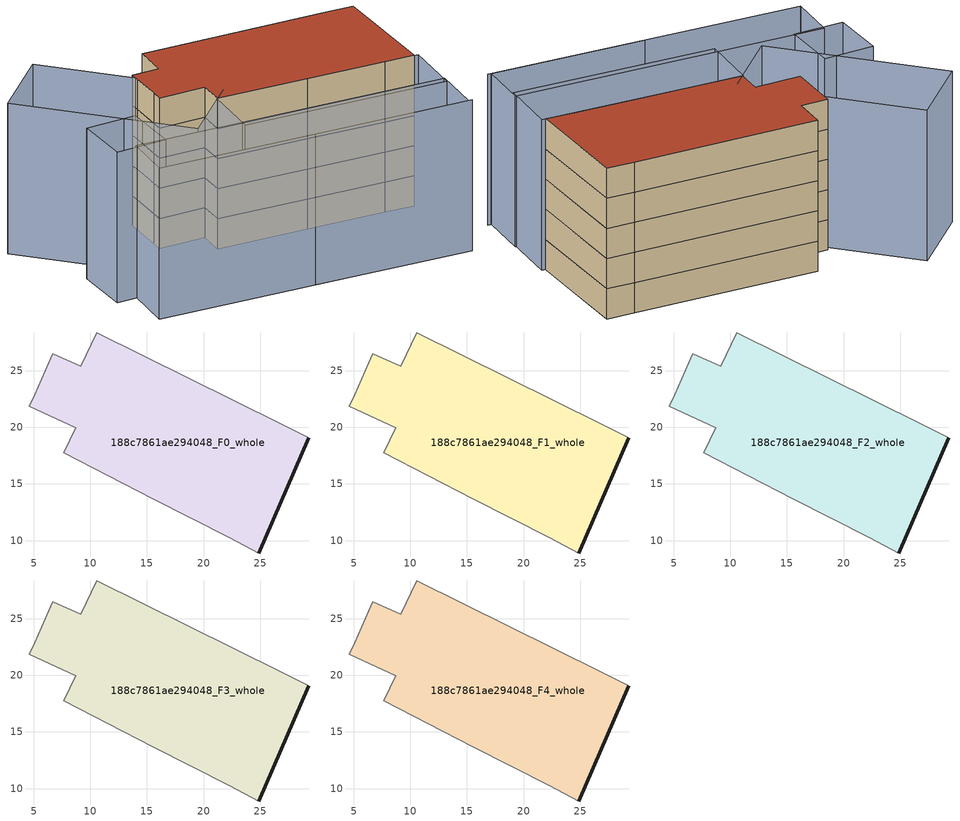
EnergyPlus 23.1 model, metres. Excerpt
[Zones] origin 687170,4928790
188c7861ae294048_F0_whole
 floor ground (EU_floor_Construction): 26.81,20.3 29.29,19.07 24.89,8.9 22.3,10.23 15.52,13.71 7.65,17.74 8.69,19.95 4.6,21.86 5.07,22.89 6.34,25.71 6.69,26.5 9.14,25.4 10.54,28.34 z0
 wall outside (EU_wall_Construction): 24.89,8.9 29.29,19.07 z0:3
 wall adiabatic (EU_wall_Construction): 29.29,19.07 26.81,20.3 10.54,28.34 9.14,25.4 6.69,26.5 6.34,25.71 5.07,22.89 4.6,21.86 8.69,19.95 7.65,17.74 15.52,13.71 22.3,10.23 24.89,8.9 z0:3
188c7861ae294048_F1_whole
 floor to 188c7861ae294048_F0_whole (EU_floor_Construction): 26.81,20.3 29.29,19.07 24.89,8.9 22.3,10.23 15.52,13.71 7.65,17.74 8.69,19.95 4.6,21.86 5.07,22.89 6.34,25.71 6.69,26.5 9.14,25.4 10.54,28.34 z3
 wall outside (EU_wall_Construction): 24.89,8.9 29.29,19.07 z3:6
 wall adiabatic (EU_wall_Construction): 29.29,19.07 26.81,20.3 10.54,28.34 9.14,25.4 6.69,26.5 6.34,25.71 5.07,22.89 4.6,21.86 8.69,19.95 7.65,17.74 15.52,13.71 22.3,10.23 24.89,8.9 z3:6
188c7861ae294048_F2_whole
 floor to 188c7861ae294048_F1_whole (EU_floor_Construction): 26.81,20.3 29.29,19.07 24.89,8.9 22.3,10.23 15.52,13.71 7.65,17.74 8.69,19.95 4.6,21.86 5.07,22.89 6.34,25.71 6.69,26.5 9.14,25.4 10.54,28.34 z6
 wall outside (EU_wall_Construction): 24.89,8.9 29.29,19.07 z6:9
 wall adiabatic (EU_wall_Construction): 29.29,19.07 26.81,20.3 10.54,28.34 9.14,25.4 6.69,26.5 6.34,25.71 5.07,22.89 4.6,21.86 8.69,19.95 7.65,17.74 15.52,13.71 22.3,10.23 24.89,8.9 z6:9
188c7861ae294048_F3_whole
 floor to 188c7861ae294048_F2_whole (EU_floor_Construction): 26.81,20.3 29.29,19.07 24.89,8.9 22.3,10.23 15.52,13.71 7.65,17.74 8.69,19.95 4.6,21.86 5.07,22.89 6.34,25.71 6.69,26.5 9.14,25.4 10.54,28.34 z9
 wall outside (EU_wall_Construction): 24.89,8.9 29.29,19.07 z9:12
 wall adiabatic (EU_wall_Construction): 29.29,19.07 26.81,20.3 10.54,28.34 9.14,25.4 6.69,26.5 6.34,25.71 5.07,22.89 4.6,21.86 8.69,19.95 7.65,17.74 15.52,13.71 22.3,10.23 24.89,8.9 z9:12
188c7861ae294048_F4_whole
 floor to 188c7861ae294048_F3_whole (EU_floor_Construction): 26.81,20.3 29.29,19.07 24.89,8.9 22.3,10.23 15.52,13.71 7.65,17.74 8.69,19.95 4.6,21.86 5.07,22.89 6.34,25.71 6.69,26.5 9.14,25.4 10.54,28.34 z12
 wall outside (EU_wall_Construction): 24.89,8.9 29.29,19.07 z12:15
 wall adiabatic (EU_wall_Construction): 29.29,19.07 26.81,20.3 10.54,28.34 9.14,25.4 6.69,26.5 6.34,25.71 5.07,22.89 4.6,21.86 8.69,19.95 7.65,17.74 15.52,13.71 22.3,10.23 24.89,8.9 z12:15
 roof outside (EU_roof_Construction): 24.89,8.9 29.29,19.07 26.81,20.3 10.54,28.34 9.14,25.4 6.69,26.5 6.34,25.71 5.07,22.89 4.6,21.86 8.69,19.95 7.65,17.74 15.52,13.71 22.3,10.23 z15
shading: -6.34,13.59 21.04,-0.45 / 20.73,-0.29 -6.37,13.61 / -6.37,13.61 -4.16,17.93 / -4.16,17.93 22.95,4.03 / 22.95,4.03 20.73,-0.29 / 7.57,17.8 25.23,8.73 / 25.23,8.73 22.56,3.54 / 22.56,3.54 4.91,12.61 / 4.91,12.61 7.57,17.8 / 0.55,21.52 -1.61,16.53 / -1.61,16.53 -6.13,18.49 / -6.13,18.49 -3.98,23.48 / -3.98,23.48 0.55,21.52 / 3.06,34.83 9.29,18.36 / 9.29,18.36 1.91,15.56 / 1.91,15.56 -4.33,32.03 / -4.33,32.03 3.06,34.83 z0:15
[Building]
EU S2 Campaign: North Axis=0; Terrain=City; Solar Distribution=FullExterior
[Site:Location]
Bologna: Latitude=44.5; Longitude=11.25; Time Zone=1; Elevation=37
[SizingPeriod:WeatherFileDays]
AnnualSizingPeriod: Begin Month=1; Begin Day of Month=1; End Month=12; End Day of Month=31; Day of Week for Start Day=Monday; Use Weather File Daylight Saving Period=No; Use Weather File Rain and Snow Indicators=No
[MATERIAL]
EU_InternalMass_Material: Roughness=MediumRough; Thickness=0.1; Conductivity=1; Density=1800; Specific Heat=900; Thermal Absorptance=0.9; Solar Absorptance=0.7; Visible Absorptance=0.7
[MATERIAL:NOMASS] Roughness=MediumRough; Thermal Absorptance=0.9; Solar Absorptance=0.7; Visible Absorptance=0.7
Name | Thermal Resistance
EU_wall_NoMass | 0.905828
EU_roof_NoMass | 0.37593
EU_floor_NoMass | 0.67114
[CONSTRUCTION]
EU_wall_Construction: EU_wall_NoMass
EU_roof_Construction: EU_roof_NoMass
EU_floor_Construction: EU_floor_NoMass
EU_InternalMass_Construction: EU_InternalMass_Material
[ZONE] Type=1; Multiplier=1; Ceiling Height=autocalculate; Volume=717.261; Floor Area=autocalculate; Part of Total Floor Area=Yes
188c7861ae294048_F0_whole; 188c7861ae294048_F1_whole; 188c7861ae294048_F2_whole; 188c7861ae294048_F3_whole; 188c7861ae294048_F4_whole
[INTERNALMASS] Construction=EU_InternalMass_Construction; Surface Area=239.087
Name | Zone or ZoneList
188c7861ae294048_F0_whole_EU_InternalMass | 188c7861ae294048_F0_whole
188c7861ae294048_F1_whole_EU_InternalMass | 188c7861ae294048_F1_whole
188c7861ae294048_F2_whole_EU_InternalMass | 188c7861ae294048_F2_whole
188c7861ae294048_F3_whole_EU_InternalMass | 188c7861ae294048_F3_whole
188c7861ae294048_F4_whole_EU_InternalMass | 188c7861ae294048_F4_whole
[OTHEREQUIPMENT] Fuel Type=Electricity; Design Level Calculation Method=Watts/Area; Power per Zone Floor Area=1; Fraction Latent=0; Fraction Radiant=0; Fraction Lost=0; Carbon Dioxide Generation Rate=0; EndUse Subcategory=EU_Step8_InternalGains
Name | Zone or ZoneList or Space or SpaceList | Schedule
EU_Step8_InternalGain_188c7861ae294048_F0_whole_f000 | 188c7861ae294048_F0_whole | EU_Step8_GainSchedule_188c7861ae294048_F0_whole_f000
EU_Step8_InternalGain_188c7861ae294048_F1_whole_f000 | 188c7861ae294048_F1_whole | EU_Step8_GainSchedule_188c7861ae294048_F1_whole_f000
EU_Step8_InternalGain_188c7861ae294048_F2_whole_f000 | 188c7861ae294048_F2_whole | EU_Step8_GainSchedule_188c7861ae294048_F2_whole_f000
EU_Step8_InternalGain_188c7861ae294048_F3_whole_f000 | 188c7861ae294048_F3_whole | EU_Step8_GainSchedule_188c7861ae294048_F3_whole_f000
EU_Step8_InternalGain_188c7861ae294048_F4_whole_f000 | 188c7861ae294048_F4_whole | EU_Step8_GainSchedule_188c7861ae294048_F4_whole_f000
[ZONEVENTILATION:DESIGNFLOWRATE] Schedule=EU_AlwaysOn; Design Flow Rate Calculation Method=AirChanges/Hour; Air Changes per Hour=0.73129; Ventilation Type=Natural; Fan Pressure Rise=0; Fan Total Efficiency=1; Constant Term Coefficient=1; Temperature Term Coefficient=0; Velocity Term Coefficient=0; Velocity Squared Term Coefficient=0; Minimum Indoor Temperature=-100; Maximum Indoor Temperature=100; Delta Temperature=-100; Minimum Outdoor Temperature=-100; Maximum Outdoor Temperature=100; Maximum Wind Speed=40
Name | Zone or ZoneList or Space or SpaceList
EU_ConstantAir_188c7861ae294048_F0_whole | 188c7861ae294048_F0_whole
EU_ConstantAir_188c7861ae294048_F1_whole | 188c7861ae294048_F1_whole
EU_ConstantAir_188c7861ae294048_F2_whole | 188c7861ae294048_F2_whole
EU_ConstantAir_188c7861ae294048_F3_whole | 188c7861ae294048_F3_whole
EU_ConstantAir_188c7861ae294048_F4_whole | 188c7861ae294048_F4_whole
[HVACTEMPLATE:THERMOSTAT] Constant Heating Setpoint=20; Constant Cooling Setpoint=50
EU_HeatOnly_188c7861ae294048_F0_whole; EU_HeatOnly_188c7861ae294048_F1_whole; EU_HeatOnly_188c7861ae294048_F2_whole; EU_HeatOnly_188c7861ae294048_F3_whole; EU_HeatOnly_188c7861ae294048_F4_whole
[HVACTEMPLATE:ZONE:IDEALLOADSAIRSYSTEM] System Availability Schedule=EU_AlwaysOn; Maximum Heating Supply Air Temperature=50; Minimum Cooling Supply Air Temperature=13; Maximum Heating Supply Air Humidity Ratio=0.0156; Minimum Cooling Supply Air Humidity Ratio=0.0077; Heating Limit=NoLimit; Cooling Limit=NoLimit; Heating Availability Schedule=EU_AlwaysOn; Cooling Availability Schedule=EU_CoolingOff; Dehumidification Control Type=ConstantSensibleHeatRatio; Cooling Sensible Heat Ratio=0.7; Dehumidification Setpoint=60; Humidification Control Type=None; Humidification Setpoint=30; Outdoor Air Method=None; Outdoor Air Flow Rate per Person=0.00944; Outdoor Air Flow Rate per Zone Floor Area=0; Outdoor Air Flow Rate per Zone=0; Demand Controlled Ventilation Type=None; Outdoor Air Economizer Type=NoEconomizer; Heat Recovery Type=None; Sensible Heat Recovery Effectiveness=0.7; Latent Heat Recovery Effectiveness=0.65
Name | Template Thermostat
188c7861ae294048_F0_whole | EU_HeatOnly_188c7861ae294048_F0_whole
188c7861ae294048_F1_whole | EU_HeatOnly_188c7861ae294048_F1_whole
188c7861ae294048_F2_whole | EU_HeatOnly_188c7861ae294048_F2_whole
188c7861ae294048_F3_whole | EU_HeatOnly_188c7861ae294048_F3_whole
188c7861ae294048_F4_whole | EU_HeatOnly_188c7861ae294048_F4_whole
[SIZING:ZONE] Zone Cooling Design Supply Air Temperature Input Method=SupplyAirTemperature; Zone Cooling Design Supply Air Temperature=13; Zone Heating Design Supply Air Temperature Input Method=SupplyAirTemperature; Zone Heating Design Supply Air Temperature=50; Zone Cooling Design Supply Air Humidity Ratio=0.008; Zone Heating Design Supply Air Humidity Ratio=0.008; Cooling Design Air Flow Method=DesignDay; Cooling Design Air Flow Rate=0; Cooling Minimum Air Flow per Zone Floor Area=0.000762; Cooling Minimum Air Flow=0; Cooling Minimum Air Flow Fraction=0.2; Heating Design Air Flow Method=DesignDay; Heating Design Air Flow Rate=0; Heating Maximum Air Flow per Zone Floor Area=0.002032; Heating Maximum Air Flow=0.141576; Heating Maximum Air Flow Fraction=0.3; Account for Dedicated Outdoor Air System=No; Dedicated Outdoor Air System Control Strategy=NeutralSupplyAir; Dedicated Outdoor Air Low Setpoint Temperature for Design=autosize; Dedicated Outdoor Air High Setpoint Temperature for Design=autosize; Zone Load Sizing Method=Sensible Load Only No Latent Load; Zone Latent Cooling Design Supply Air Humidity Ratio Input Method=HumidityRatioDifference; Zone Cooling Design Supply Air Humidity Ratio Difference=0.005; Zone Latent Heating Design Supply Air Humidity Ratio Input Method=HumidityRatioDifference; Zone Humidification Design Supply Air Humidity Ratio Difference=0.005
188c7861ae294048_F0_whole; 188c7861ae294048_F1_whole; 188c7861ae294048_F2_whole; 188c7861ae294048_F3_whole; 188c7861ae294048_F4_whole
[SCHEDULE:CONSTANT]
Name | Hourly Value
EU_AlwaysOn | 1
EU_CoolingOff | 0
[SCHEDULE:FILE] Column Number=1; Rows to Skip at Top=0; Number of Hours of Data=8760; Column Separator=Comma; Interpolate to Timestep=No; Minutes per Item=60; Adjust Schedule for Daylight Savings=Yes
Name | File
EU_Step8_GainSchedule_188c7861ae294048_F0_whole_f000 | ../../schedules/188c7861ae294048/188c7861ae294048_F0_whole_f000_gain.csv
EU_Step8_GainSchedule_188c7861ae294048_F1_whole_f000 | ../../schedules/188c7861ae294048/188c7861ae294048_F1_whole_f000_gain.csv
EU_Step8_GainSchedule_188c7861ae294048_F2_whole_f000 | ../../schedules/188c7861ae294048/188c7861ae294048_F2_whole_f000_gain.csv
EU_Step8_GainSchedule_188c7861ae294048_F3_whole_f000 | ../../schedules/188c7861ae294048/188c7861ae294048_F3_whole_f000_gain.csv
EU_Step8_GainSchedule_188c7861ae294048_F4_whole_f000 | ../../schedules/188c7861ae294048/188c7861ae294048_F4_whole_f000_gain.csv
